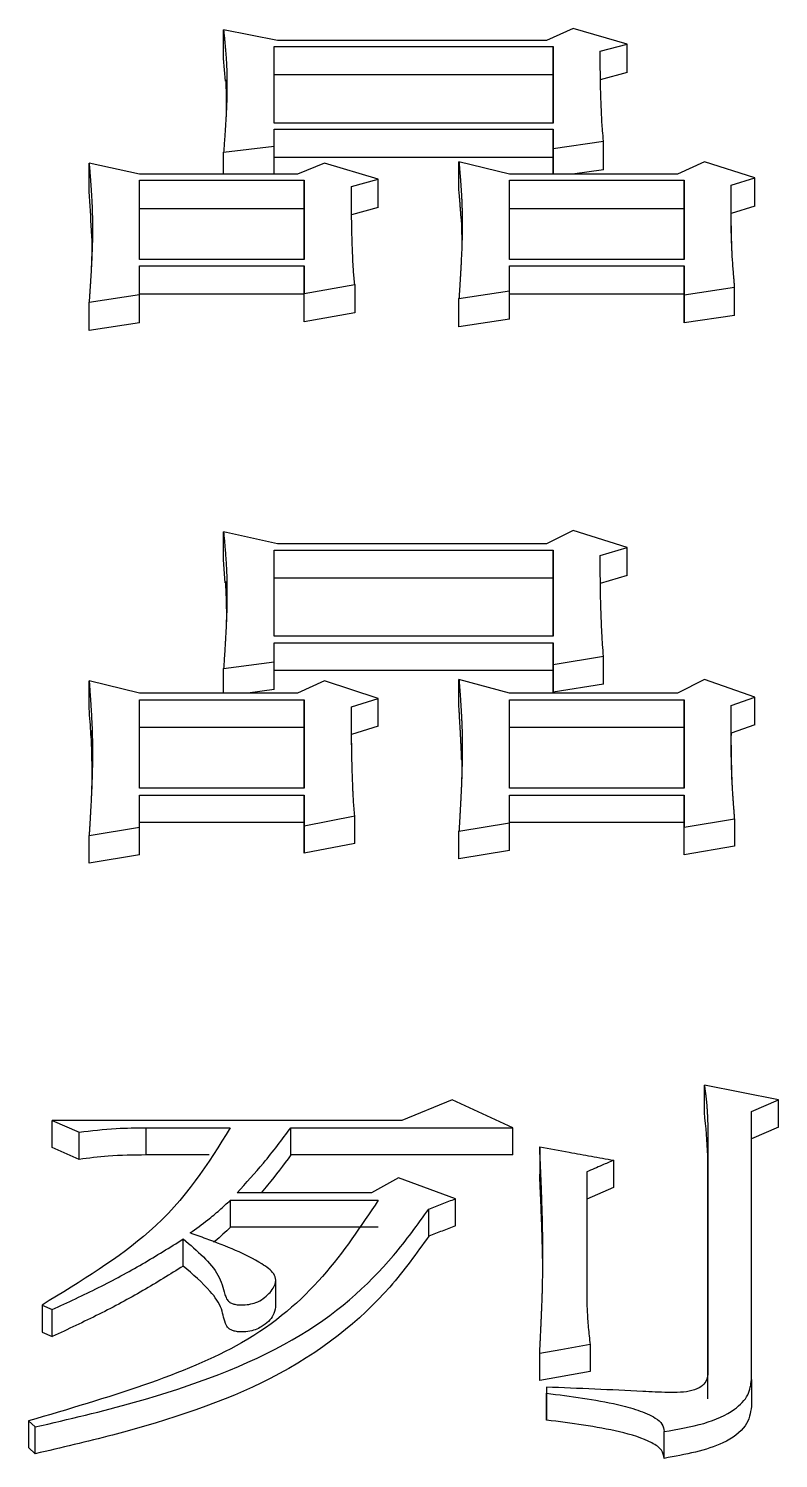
# Model space of a CAD drawing. Header units: millimetres. Extents: x 2379 to 4059, y 879 to 2067.
# Drawn here: x 2711.987 to 2714.399, y 1855.17 to 1859.773 of the extents above; entities that cross this region are included whole.
import ezdxf

# ---------------------------------------------------------------- set-up
doc = ezdxf.new("R2010")
doc.units = ezdxf.units.MM

msp = doc.modelspace()

# ---------------------------------------------------------------- linework, layer by layer
at = {"color": 7, "linetype": 'Continuous', "lineweight": 25}
for p, q in [((2712.6142, 1859.677), (2712.6142, 1859.7691)), ((2712.7872, 1859.7348), (2712.6142, 1859.7691)), ((2713.7392, 1859.7729), (2713.6526, 1859.7348)), ((2713.9122, 1859.7233), (2713.7392, 1859.7729)), ((2712.7764, 1859.7157), (2713.6743, 1859.7157)), ((2713.6526, 1859.7348), (2712.7872, 1859.7348)), ((2713.6743, 1859.6236), (2713.6743, 1859.7157)), ((2713.8257, 1859.7004), (2713.9122, 1859.7233)), ((2713.9122, 1859.6313), (2713.9122, 1859.7233)), ((2712.6199, 1859.6036), (2712.6142, 1859.677)), ((2713.6743, 1859.6236), (2712.7764, 1859.6237)), ((2713.9122, 1859.6313), (2713.8257, 1859.6084)), ((2713.6743, 1859.4688), (2712.7764, 1859.4688)), ((2712.7764, 1859.3946), (2712.7764, 1859.4493)), ((2712.7764, 1859.4493), (2713.6743, 1859.4493)), ((2713.6743, 1859.4493), (2713.6743, 1859.3868)), ((2713.6743, 1859.3576), (2713.6743, 1859.4493)), ((2712.6142, 1859.375), (2712.7764, 1859.3946)), ((2712.7764, 1859.3042), (2712.7764, 1859.3946)), ((2713.6743, 1859.3868), (2713.8365, 1859.4102)), ((2713.6743, 1859.3868), (2713.6743, 1859.3042)), ((2713.8365, 1859.3186), (2713.8365, 1859.4102)), ((2712.1815, 1859.2481), (2712.1815, 1859.3397)), ((2712.3437, 1859.3043), (2712.1815, 1859.3397)), ((2712.6142, 1859.3042), (2712.6142, 1859.375)), ((2713.6743, 1859.3576), (2712.7764, 1859.3576)), ((2712.9387, 1859.3397), (2712.8522, 1859.3042)), ((2713.1118, 1859.2885), (2712.9387, 1859.3397)), ((2713.3714, 1859.252), (2713.3714, 1859.3436)), ((2713.5336, 1859.3042), (2713.3714, 1859.3436)), ((2713.6743, 1859.3042), (2713.6743, 1859.3576)), ((2714.1611, 1859.3436), (2714.0745, 1859.3042)), ((2714.3233, 1859.2924), (2714.1611, 1859.3436)), ((2712.8522, 1859.3042), (2712.3437, 1859.3043)), ((2713.0252, 1859.2647), (2713.1118, 1859.2885)), ((2713.1118, 1859.1969), (2713.1118, 1859.2885)), ((2714.0745, 1859.3042), (2713.5336, 1859.3042)), ((2713.8365, 1859.3186), (2713.7372, 1859.3042)), ((2714.2476, 1859.2687), (2714.3233, 1859.2924)), ((2714.3233, 1859.2008), (2714.3233, 1859.2924)), ((2712.3437, 1859.2845), (2712.8738, 1859.2845)), ((2712.3437, 1859.0295), (2712.3437, 1859.2845)), ((2712.8738, 1859.2845), (2712.8738, 1859.0295)), ((2712.8738, 1859.193), (2712.8738, 1859.2845)), ((2713.5336, 1859.2845), (2714.0961, 1859.2845)), ((2713.5337, 1859.0295), (2713.5336, 1859.2845)), ((2714.0961, 1859.2845), (2714.0962, 1859.0295)), ((2714.0961, 1859.193), (2714.0961, 1859.2845)), ((2714.2476, 1859.1772), (2714.2476, 1859.2687)), ((2713.1118, 1859.1969), (2713.0252, 1859.1733)), ((2714.3233, 1859.2008), (2714.2476, 1859.1772)), ((2712.8738, 1859.193), (2712.3437, 1859.193)), ((2712.8738, 1859.0295), (2712.8738, 1859.193)), ((2714.0961, 1859.193), (2713.5336, 1859.193)), ((2714.0961, 1859.0295), (2714.0961, 1859.193)), ((2712.3437, 1859.0094), (2712.8738, 1859.0094)), ((2712.3438, 1858.9165), (2712.3437, 1859.0094)), ((2712.8738, 1859.0295), (2712.3437, 1859.0295)), ((2712.8738, 1859.0094), (2712.8738, 1858.9205)), ((2712.8738, 1858.9182), (2712.8738, 1859.0094)), ((2714.0962, 1859.0295), (2713.5337, 1859.0295)), ((2713.5337, 1858.9286), (2713.5337, 1859.0093)), ((2713.5337, 1859.0093), (2714.0962, 1859.0093)), ((2714.0962, 1859.0093), (2714.0962, 1858.9164)), ((2714.0962, 1858.9182), (2714.0962, 1859.0093)), ((2712.8738, 1858.9182), (2712.3437, 1858.9182)), ((2712.8738, 1858.9205), (2713.0361, 1858.9488)), ((2712.8738, 1858.8295), (2712.8738, 1858.9205)), ((2712.8738, 1858.8295), (2712.8738, 1858.9182)), ((2713.0361, 1858.9488), (2713.0361, 1858.8578)), ((2713.3714, 1858.9043), (2713.5337, 1858.9286)), ((2713.5337, 1858.8375), (2713.5337, 1858.9286)), ((2714.0962, 1858.9182), (2713.5337, 1858.9182)), ((2714.0962, 1858.9164), (2714.2584, 1858.9407)), ((2714.0962, 1858.8254), (2714.0962, 1858.9182)), ((2714.2584, 1858.8496), (2714.2584, 1858.9407)), ((2712.1815, 1858.8921), (2712.3438, 1858.9165)), ((2712.1815, 1858.8011), (2712.1815, 1858.8921)), ((2712.3437, 1858.8254), (2712.3438, 1858.9165)), ((2713.3714, 1858.8133), (2713.3714, 1858.9043)), ((2714.0962, 1858.9164), (2714.0962, 1858.8254)), ((2712.3437, 1858.8254), (2712.1815, 1858.8011)), ((2713.0361, 1858.8578), (2712.8738, 1858.8295)), ((2713.5337, 1858.8375), (2713.3714, 1858.8133)), ((2714.2584, 1858.8496), (2714.0962, 1858.8254)), ((2712.6142, 1858.0633), (2712.6142, 1858.1533)), ((2712.7873, 1858.1149), (2712.6142, 1858.1533)), ((2713.7392, 1858.1575), (2713.6527, 1858.1149)), ((2713.9123, 1858.1021), (2713.7392, 1858.1575)), ((2712.7765, 1858.0936), (2713.6743, 1858.0935)), ((2713.6527, 1858.1149), (2712.7873, 1858.1149)), ((2713.6743, 1858.0036), (2713.6743, 1858.0935)), ((2713.8257, 1858.0764), (2713.9123, 1858.1021)), ((2713.9123, 1858.0121), (2713.9123, 1858.1021)), ((2712.6194, 1857.9886), (2712.6142, 1858.0633)), ((2713.6743, 1858.0036), (2712.7765, 1858.0036)), ((2713.9123, 1858.0121), (2713.8257, 1857.9865)), ((2713.6743, 1857.8176), (2712.7765, 1857.8176)), ((2712.7765, 1857.7348), (2712.7765, 1857.7959)), ((2712.7765, 1857.7959), (2713.6743, 1857.7958)), ((2713.6743, 1857.7958), (2713.6743, 1857.7261)), ((2713.6743, 1857.7063), (2713.6743, 1857.7958)), ((2712.6142, 1857.713), (2712.7765, 1857.7348)), ((2712.7765, 1857.6453), (2712.7765, 1857.7348)), ((2713.6743, 1857.7261), (2713.8366, 1857.7523)), ((2713.6743, 1857.7261), (2713.6743, 1857.6366)), ((2713.8366, 1857.6627), (2713.8366, 1857.7523)), ((2712.6142, 1857.634), (2712.6142, 1857.713)), ((2713.6743, 1857.7063), (2712.7765, 1857.7063)), ((2713.3714, 1857.5885), (2713.3714, 1857.6779)), ((2713.5337, 1857.634), (2713.3714, 1857.6779)), ((2713.6743, 1857.6366), (2713.6743, 1857.7063)), ((2714.1611, 1857.6779), (2714.0745, 1857.634)), ((2714.3233, 1857.6208), (2714.1611, 1857.6779)), ((2712.1815, 1857.5841), (2712.1815, 1857.6736)), ((2712.3438, 1857.6341), (2712.1815, 1857.6736)), ((2712.8522, 1857.634), (2712.3438, 1857.6341)), ((2712.7765, 1857.6453), (2712.6926, 1857.634)), ((2712.9387, 1857.6735), (2712.8522, 1857.634)), ((2713.1118, 1857.6165), (2712.9387, 1857.6735)), ((2714.0745, 1857.634), (2713.5337, 1857.634)), ((2713.8366, 1857.6627), (2713.6743, 1857.6366)), ((2712.3438, 1857.6121), (2712.8738, 1857.6121)), ((2712.3438, 1857.3282), (2712.3438, 1857.6121)), ((2712.8738, 1857.6121), (2712.8738, 1857.3282)), ((2712.8738, 1857.5227), (2712.8738, 1857.6121)), ((2713.0253, 1857.59), (2713.1118, 1857.6165)), ((2713.1118, 1857.5271), (2713.1118, 1857.6165)), ((2713.5337, 1857.612), (2714.0962, 1857.612)), ((2713.5337, 1857.3282), (2713.5337, 1857.612)), ((2714.0962, 1857.612), (2714.0962, 1857.3282)), ((2714.0962, 1857.5227), (2714.0962, 1857.612)), ((2714.2476, 1857.5944), (2714.3233, 1857.6208)), ((2714.2476, 1857.5051), (2714.2476, 1857.5944)), ((2714.3233, 1857.5315), (2714.3233, 1857.6208)), ((2712.8738, 1857.5227), (2712.3438, 1857.5227)), ((2712.8738, 1857.3282), (2712.8738, 1857.5227)), ((2713.1118, 1857.5271), (2713.0253, 1857.5007)), ((2714.0962, 1857.5227), (2713.5337, 1857.5227)), ((2714.0962, 1857.3282), (2714.0962, 1857.5227)), ((2714.3233, 1857.5315), (2714.2476, 1857.5051)), ((2714.2476, 1857.5051), (2714.2476, 1857.4971)), ((2713.0265, 1857.4509), (2713.0261, 1857.482)), ((2712.8738, 1857.3282), (2712.3438, 1857.3282)), ((2714.0962, 1857.3282), (2713.5337, 1857.3282)), ((2712.3438, 1857.2026), (2712.3438, 1857.3058)), ((2712.3438, 1857.3058), (2712.8738, 1857.3058)), ((2712.8738, 1857.3058), (2712.8738, 1857.2071)), ((2712.8738, 1857.2169), (2712.8738, 1857.3058)), ((2713.5337, 1857.3058), (2714.0962, 1857.3058)), ((2713.5337, 1857.2161), (2713.5337, 1857.3058)), ((2714.0962, 1857.3058), (2714.0962, 1857.2025)), ((2714.0962, 1857.2169), (2714.0962, 1857.3058)), ((2712.8738, 1857.2169), (2712.3438, 1857.2169)), ((2712.8738, 1857.2071), (2713.0361, 1857.2386)), ((2712.8738, 1857.1183), (2712.8738, 1857.2169)), ((2713.0361, 1857.1497), (2713.0361, 1857.2386)), ((2713.3714, 1857.1891), (2713.5337, 1857.2161)), ((2714.0962, 1857.2169), (2713.5337, 1857.2169)), ((2713.5337, 1857.1272), (2713.5337, 1857.2161)), ((2714.0962, 1857.2025), (2714.2584, 1857.2295)), ((2714.0962, 1857.1137), (2714.0962, 1857.2169)), ((2714.2584, 1857.2295), (2714.2584, 1857.1407)), ((2712.1815, 1857.1756), (2712.3438, 1857.2026)), ((2712.1815, 1857.0868), (2712.1815, 1857.1756)), ((2712.3438, 1857.1138), (2712.3438, 1857.2026)), ((2712.8738, 1857.2071), (2712.8738, 1857.1183)), ((2713.3714, 1857.1003), (2713.3714, 1857.1891)), ((2714.0962, 1857.1137), (2714.0962, 1857.2025)), ((2713.0361, 1857.1497), (2712.8738, 1857.1183)), ((2713.5337, 1857.1272), (2713.3714, 1857.1003)), ((2714.2584, 1857.1407), (2714.0962, 1857.1137)), ((2712.3438, 1857.1138), (2712.1815, 1857.0868)), ((2714.3991, 1856.3245), (2714.1611, 1856.3716)), ((2714.1611, 1856.2839), (2714.1611, 1856.3716)), ((2713.3498, 1856.3245), (2713.1875, 1856.2585)), ((2713.5445, 1856.2348), (2713.3498, 1856.3245)), ((2714.3125, 1856.2868), (2714.3991, 1856.3245)), ((2714.3991, 1856.2368), (2714.3991, 1856.3245)), ((2712.0625, 1856.2585), (2712.1491, 1856.2206)), ((2713.1875, 1856.2585), (2712.0625, 1856.2585)), ((2712.0625, 1856.1709), (2712.0625, 1856.2585)), ((2714.3126, 1855.4245), (2714.3125, 1856.2868)), ((2712.1491, 1856.1331), (2712.1491, 1856.2206)), ((2712.3654, 1856.2348), (2712.6358, 1856.2348)), ((2712.3654, 1856.1473), (2712.3654, 1856.2348)), ((2712.8306, 1856.2348), (2713.5445, 1856.2348)), ((2712.8306, 1856.1473), (2712.8306, 1856.2348)), ((2713.5445, 1856.1473), (2713.5445, 1856.2348)), ((2714.3991, 1856.2368), (2714.3125, 1856.1992)), ((2712.1491, 1856.1331), (2712.0625, 1856.1709)), ((2713.6311, 1856.1732), (2713.6311, 1856.0857)), ((2712.5674, 1856.1473), (2712.3654, 1856.1473)), ((2713.5445, 1856.1473), (2712.8306, 1856.1473)), ((2713.869, 1856.1304), (2713.869, 1856.043)), ((2714.1719, 1856.1447), (2714.1719, 1855.449)), ((2714.1719, 1856.1094), (2714.1719, 1856.1447)), ((2713.1767, 1856.0733), (2713.0902, 1856.0256)), ((2713.3606, 1856.0064), (2713.1767, 1856.0733)), ((2713.7825, 1856.0924), (2713.7825, 1855.698)), ((2714.1719, 1856.0573), (2714.1719, 1856.1094)), ((2713.0902, 1856.0256), (2712.6575, 1856.0256)), ((2713.869, 1856.043), (2713.7825, 1856.005)), ((2714.1719, 1855.3625), (2714.1719, 1856.0573)), ((2712.6359, 1856.0016), (2713.1118, 1856.0016)), ((2712.6359, 1855.9144), (2712.6359, 1856.0016)), ((2713.274, 1855.8857), (2713.274, 1855.9729)), ((2713.3606, 1855.9192), (2713.3606, 1856.0064)), ((2713.1118, 1855.9144), (2712.6359, 1855.9144)), ((2712.4844, 1855.7898), (2712.4844, 1855.8769)), ((2712.7819, 1855.6572), (2712.7819, 1855.7443)), ((2712.0301, 1855.664), (2712.0626, 1855.6494)), ((2712.0301, 1855.664), (2712.0301, 1855.5772)), ((2712.0626, 1855.5626), (2712.0626, 1855.6494)), ((2712.0301, 1855.5772), (2712.0626, 1855.5626)), ((2713.7933, 1855.5372), (2713.7933, 1855.4506)), ((2713.6311, 1855.4213), (2713.6311, 1855.5079)), ((2713.7933, 1855.4506), (2713.6311, 1855.4213)), ((2714.3126, 1855.4245), (2714.3126, 1855.338)), ((2713.6527, 1855.3999), (2713.6527, 1855.3802)), ((2713.6527, 1855.3999), (2713.6527, 1855.3134)), ((2713.6527, 1855.2938), (2713.6527, 1855.3802)), ((2711.9868, 1855.2914), (2711.9868, 1855.2051)), ((2711.9868, 1855.2914), (2712.0084, 1855.2717)), ((2714.0313, 1855.1705), (2714.0313, 1855.2568)), ((2711.9868, 1855.2051), (2712.0084, 1855.1854))]:
    msp.add_line(p, q, dxfattribs=at)
at = {"color": 7, "linetype": 'Continuous', "lineweight": 25, "flags": 128}
for points in [[(2713.7933, 1855.5372), (2713.7463, 1855.5287), (2713.6993, 1855.5202), (2713.6311, 1855.5079)], [(2712.0084, 1855.1854), (2712.0084, 1855.224), (2712.0084, 1855.2478), (2712.0084, 1855.2717)]]:
    msp.add_lwpolyline(points, dxfattribs=at)
at = {"color": 7, "linetype": 'Continuous', "lineweight": 25}
for points, knots in [([(2712.6142, 1859.7691), (2712.6144, 1859.7664), (2712.615, 1859.7609), (2712.6157, 1859.754), (2712.6164, 1859.7472), (2712.6169, 1859.7417), (2712.6176, 1859.7348), (2712.6181, 1859.7293), (2712.6187, 1859.7224), (2712.6192, 1859.7169), (2712.6199, 1859.71), (2712.6203, 1859.7045), (2712.6209, 1859.6976), (2712.6213, 1859.6921), (2712.6218, 1859.6852), (2712.6222, 1859.6797), (2712.6227, 1859.6728), (2712.623, 1859.6672), (2712.6234, 1859.6603), (2712.6237, 1859.6548), (2712.6239, 1859.6493), (2712.6242, 1859.6437), (2712.6244, 1859.6382), (2712.6246, 1859.6312), (2712.6247, 1859.6257), (2712.6249, 1859.6188), (2712.625, 1859.6132), (2712.6251, 1859.6063), (2712.6251, 1859.6007), (2712.6251, 1859.5937), (2712.6251, 1859.5882), (2712.6251, 1859.5812), (2712.6249, 1859.5659), (2712.6244, 1859.5464), (2712.6237, 1859.5268), (2712.6232, 1859.5156), (2712.6229, 1859.5086), (2712.6226, 1859.5016), (2712.6223, 1859.496), (2712.6219, 1859.489), (2712.6216, 1859.4834), (2712.6212, 1859.4764), (2712.6209, 1859.4708), (2712.6204, 1859.4638), (2712.6201, 1859.4581), (2712.6196, 1859.4511), (2712.6192, 1859.4455), (2712.6188, 1859.4385), (2712.6184, 1859.4328), (2712.618, 1859.4272), (2712.6176, 1859.4216), (2712.6172, 1859.4159), (2712.6167, 1859.4089), (2712.6163, 1859.4032), (2712.6157, 1859.3962), (2712.6153, 1859.3905), (2712.6148, 1859.383), (2712.6144, 1859.3783), (2712.6142, 1859.375)], [0, 0, 0, 0, 0.021203, 0.042406, 0.053008, 0.074211, 0.084813, 0.106016, 0.116618, 0.137821, 0.148423, 0.169626, 0.180228, 0.201431, 0.212032, 0.233236, 0.243837, 0.265041, 0.275642, 0.296845, 0.307447, 0.318049, 0.339252, 0.349854, 0.371057, 0.381659, 0.402862, 0.413463, 0.434667, 0.445268, 0.466472, 0.477073, 0.498276, 0.58309, 0.625497, 0.6467, 0.667903, 0.678505, 0.699708, 0.71031, 0.731513, 0.742115, 0.763318, 0.773919, 0.795123, 0.805724, 0.826928, 0.837529, 0.858732, 0.869334, 0.879936, 0.901139, 0.911741, 0.932944, 0.943545, 0.964749, 0.97535, 1, 1, 1, 1]), ([(2712.7764, 1859.4688), (2712.7764, 1859.5103), (2712.7764, 1859.5932), (2712.7764, 1859.6749), (2712.7764, 1859.7157)], [0, 0, 0, 0, 0.499996, 1, 1, 1, 1]), ([(2713.6743, 1859.7157), (2713.6743, 1859.6749), (2713.6743, 1859.5931), (2713.6743, 1859.5102), (2713.6743, 1859.4688)], [0, 0, 0, 0, 0.499996, 1, 1, 1, 1]), ([(2713.8365, 1859.4102), (2713.8354, 1859.4216), (2713.834, 1859.4358), (2713.8327, 1859.4528), (2713.8321, 1859.4612), (2713.831, 1859.4782), (2713.8293, 1859.5149), (2713.8276, 1859.5543), (2713.827, 1859.5851), (2713.8268, 1859.5949), (2713.8267, 1859.6005), (2713.8267, 1859.6047), (2713.8266, 1859.6089), (2713.8265, 1859.6131), (2713.8265, 1859.6173), (2713.8264, 1859.6215), (2713.8264, 1859.6257), (2713.8263, 1859.6299), (2713.8263, 1859.6341), (2713.8262, 1859.6383), (2713.8261, 1859.6439), (2713.8261, 1859.6494), (2713.826, 1859.655), (2713.826, 1859.6592), (2713.826, 1859.6627), (2713.826, 1859.6655), (2713.8259, 1859.6676), (2713.8259, 1859.6696), (2713.8259, 1859.6717), (2713.8259, 1859.6745), (2713.8259, 1859.6773), (2713.8258, 1859.6801), (2713.8258, 1859.6822), (2713.8258, 1859.6843), (2713.8258, 1859.6863), (2713.8258, 1859.6884), (2713.8258, 1859.6905), (2713.8258, 1859.6926), (2713.8257, 1859.6947), (2713.8257, 1859.6973), (2713.8257, 1859.6992), (2713.8257, 1859.7004)], [0, 0, 0, 0, 0.11615, 0.145188, 0.174226, 0.203263, 0.319414, 0.551716, 0.609791, 0.638828, 0.653347, 0.667866, 0.682385, 0.696903, 0.711422, 0.725941, 0.74046, 0.754979, 0.769497, 0.784016, 0.798535, 0.827572, 0.842091, 0.85661, 0.871129, 0.878388, 0.885648, 0.892907, 0.900166, 0.907426, 0.921944, 0.929204, 0.936463, 0.943723, 0.950982, 0.958241, 0.965501, 0.97276, 0.98002, 0.987279, 1, 1, 1, 1]), ([(2712.6207, 1859.6078), (2712.6216, 1859.5845), (2712.6235, 1859.5356), (2712.6226, 1859.507), (2712.6221, 1859.492)], [0, 0, 0, 0, 0.475906, 1, 1, 1, 1]), ([(2713.6743, 1859.4688), (2713.6743, 1859.4795), (2713.6743, 1859.5316), (2713.6743, 1859.5829), (2713.6743, 1859.6236)], [0, 0, 0, 0, 0.205958, 1, 1, 1, 1]), ([(2712.1815, 1859.3397), (2712.1816, 1859.338), (2712.1819, 1859.3348), (2712.1823, 1859.3298), (2712.1827, 1859.3249), (2712.1831, 1859.32), (2712.1835, 1859.315), (2712.1839, 1859.3101), (2712.1843, 1859.3051), (2712.1847, 1859.3002), (2712.1851, 1859.2952), (2712.1854, 1859.2903), (2712.1858, 1859.2853), (2712.1862, 1859.2804), (2712.1865, 1859.2763), (2712.1868, 1859.2721), (2712.1871, 1859.268), (2712.1874, 1859.263), (2712.1879, 1859.2564), (2712.1883, 1859.2498), (2712.1888, 1859.2415), (2712.1893, 1859.2333), (2712.1899, 1859.2233), (2712.1904, 1859.2134), (2712.1909, 1859.2034), (2712.1913, 1859.1934), (2712.1916, 1859.1835), (2712.1918, 1859.1751), (2712.192, 1859.1668), (2712.1922, 1859.1585), (2712.1923, 1859.1485), (2712.1924, 1859.1385), (2712.1924, 1859.1285), (2712.1923, 1859.1084), (2712.1917, 1859.0783), (2712.1906, 1859.0481), (2712.1896, 1859.0246), (2712.1889, 1859.0111), (2712.1881, 1858.9976), (2712.1876, 1858.9875), (2712.1871, 1858.9791), (2712.1867, 1858.9723), (2712.1864, 1858.9681), (2712.1862, 1858.9639), (2712.1859, 1858.9597), (2712.1856, 1858.9546), (2712.1853, 1858.9495), (2712.185, 1858.9453), (2712.1847, 1858.9411), (2712.1845, 1858.9368), (2712.1841, 1858.9318), (2712.1838, 1858.9275), (2712.1836, 1858.9241), (2712.1835, 1858.9216), (2712.1833, 1858.9191), (2712.1831, 1858.9165), (2712.183, 1858.914), (2712.1828, 1858.9114), (2712.1826, 1858.9089), (2712.1825, 1858.9063), (2712.1823, 1858.9042), (2712.1822, 1858.9021), (2712.182, 1858.9), (2712.1819, 1858.8974), (2712.1817, 1858.8948), (2712.1816, 1858.893), (2712.1815, 1858.8921)], [0, 0, 0, 0, 0.011199, 0.022398, 0.033596, 0.044795, 0.055994, 0.067193, 0.078392, 0.089591, 0.100789, 0.111988, 0.123187, 0.134386, 0.145585, 0.151184, 0.162383, 0.173582, 0.184781, 0.207178, 0.218377, 0.240775, 0.263172, 0.28557, 0.307968, 0.330365, 0.352763, 0.375161, 0.38636, 0.408757, 0.431155, 0.453553, 0.47595, 0.498348, 0.587939, 0.67753, 0.699928, 0.744723, 0.767121, 0.789519, 0.811916, 0.823115, 0.834314, 0.839913, 0.851112, 0.862311, 0.87351, 0.884709, 0.890308, 0.901507, 0.912706, 0.923905, 0.929504, 0.935103, 0.940703, 0.946302, 0.951902, 0.957501, 0.9631, 0.9687, 0.974299, 0.977099, 0.982698, 0.988298, 0.994149, 1, 1, 1, 1]), ([(2713.3714, 1859.3436), (2713.3716, 1859.3415), (2713.3718, 1859.3383), (2713.3722, 1859.3341), (2713.3725, 1859.3309), (2713.3727, 1859.3278), (2713.373, 1859.3246), (2713.3733, 1859.3215), (2713.3735, 1859.3183), (2713.3738, 1859.3151), (2713.3741, 1859.312), (2713.3743, 1859.3088), (2713.3746, 1859.3056), (2713.3748, 1859.3025), (2713.3751, 1859.2993), (2713.3754, 1859.2951), (2713.3757, 1859.2908), (2713.3761, 1859.2866), (2713.3763, 1859.2834), (2713.3766, 1859.2803), (2713.3768, 1859.2771), (2713.377, 1859.2739), (2713.3773, 1859.2707), (2713.3775, 1859.2676), (2713.3777, 1859.2644), (2713.3779, 1859.2612), (2713.3781, 1859.258), (2713.3783, 1859.2548), (2713.3786, 1859.2506), (2713.3789, 1859.2463), (2713.3791, 1859.2421), (2713.3793, 1859.2389), (2713.3797, 1859.2325), (2713.3804, 1859.2187), (2713.381, 1859.2017), (2713.3815, 1859.1868), (2713.3816, 1859.1793), (2713.3817, 1859.1751), (2713.3818, 1859.1719), (2713.3818, 1859.1687), (2713.3818, 1859.1655), (2713.3819, 1859.1623), (2713.3819, 1859.1591), (2713.3819, 1859.1559), (2713.3819, 1859.1516), (2713.3819, 1859.1473), (2713.3819, 1859.143), (2713.3819, 1859.1398), (2713.3819, 1859.1366), (2713.3819, 1859.1334), (2713.3819, 1859.1302), (2713.3818, 1859.127), (2713.3818, 1859.1238), (2713.3818, 1859.1206), (2713.3817, 1859.1173), (2713.3817, 1859.1141), (2713.3816, 1859.1109), (2713.3815, 1859.1077), (2713.3815, 1859.1045), (2713.3814, 1859.1013), (2713.3813, 1859.097), (2713.3812, 1859.0927), (2713.3811, 1859.0884), (2713.381, 1859.0852), (2713.3809, 1859.082), (2713.3808, 1859.0787), (2713.3807, 1859.0755), (2713.3805, 1859.0691), (2713.38, 1859.0551), (2713.3792, 1859.0379), (2713.3785, 1859.0228), (2713.3781, 1859.0152), (2713.3779, 1859.0109), (2713.3777, 1859.0077), (2713.3775, 1859.0044), (2713.3774, 1859.0012), (2713.3772, 1858.998), (2713.3769, 1858.9936), (2713.3767, 1858.9893), (2713.3764, 1858.985), (2713.3763, 1858.9817), (2713.3761, 1858.9785), (2713.3759, 1858.9753), (2713.3757, 1858.972), (2713.3755, 1858.9688), (2713.3753, 1858.9655), (2713.3751, 1858.9623), (2713.3749, 1858.959), (2713.3747, 1858.9558), (2713.3745, 1858.9525), (2713.3742, 1858.9482), (2713.3739, 1858.9439), (2713.3737, 1858.9395), (2713.3735, 1858.9363), (2713.3733, 1858.933), (2713.373, 1858.9298), (2713.3728, 1858.9265), (2713.3726, 1858.9232), (2713.3724, 1858.92), (2713.3722, 1858.9167), (2713.372, 1858.9135), (2713.3717, 1858.9093), (2713.3715, 1858.9063), (2713.3714, 1858.9043)], [0, 0, 0, 0, 0.014617, 0.021926, 0.029235, 0.036543, 0.043852, 0.051161, 0.058469, 0.065778, 0.073086, 0.080395, 0.087704, 0.095012, 0.102321, 0.10963, 0.124247, 0.131556, 0.138864, 0.146173, 0.153482, 0.16079, 0.168099, 0.175407, 0.182716, 0.190025, 0.197333, 0.204642, 0.211951, 0.226568, 0.233877, 0.241185, 0.248494, 0.277729, 0.336198, 0.365433, 0.38005, 0.387359, 0.394667, 0.401976, 0.409284, 0.416593, 0.423902, 0.43121, 0.438519, 0.453136, 0.460445, 0.467754, 0.475062, 0.482371, 0.48968, 0.496988, 0.504297, 0.511606, 0.518914, 0.526223, 0.533531, 0.54084, 0.548149, 0.555457, 0.562766, 0.577383, 0.584692, 0.592001, 0.599309, 0.606618, 0.613927, 0.621235, 0.65047, 0.708939, 0.738174, 0.752791, 0.7601, 0.767408, 0.774717, 0.782026, 0.789334, 0.796643, 0.81126, 0.818569, 0.825877, 0.833186, 0.840495, 0.847803, 0.855112, 0.862421, 0.869729, 0.877038, 0.884347, 0.891655, 0.898964, 0.913581, 0.92089, 0.928198, 0.935507, 0.942816, 0.950124, 0.957433, 0.964742, 0.97205, 0.979359, 0.986668, 1, 1, 1, 1]), ([(2712.1892, 1859.1134), (2712.1891, 1859.1167), (2712.1876, 1859.162), (2712.1844, 1859.2067), (2712.1815, 1859.2481)], [0, 0, 0, 0, 0.073846, 1, 1, 1, 1]), ([(2713.0361, 1858.9488), (2713.0346, 1858.9638), (2713.0323, 1858.9862), (2713.0308, 1859.0122), (2713.0302, 1859.0253), (2713.0297, 1859.0383), (2713.0279, 1859.0773), (2713.0268, 1859.1162), (2713.0263, 1859.1494), (2713.0262, 1859.1549), (2713.0261, 1859.1604), (2713.026, 1859.166), (2713.026, 1859.1706), (2713.0259, 1859.1752), (2713.0259, 1859.1798), (2713.0258, 1859.1853), (2713.0257, 1859.1908), (2713.0257, 1859.1954), (2713.0257, 1859.2), (2713.0256, 1859.2046), (2713.0256, 1859.2101), (2713.0255, 1859.2147), (2713.0255, 1859.2193), (2713.0255, 1859.2239), (2713.0255, 1859.2284), (2713.0254, 1859.2321), (2713.0254, 1859.2349), (2713.0254, 1859.2376), (2713.0254, 1859.2399), (2713.0254, 1859.2422), (2713.0253, 1859.2445), (2713.0253, 1859.2472), (2713.0253, 1859.2495), (2713.0253, 1859.2518), (2713.0253, 1859.2541), (2713.0253, 1859.2568), (2713.0253, 1859.2591), (2713.0253, 1859.2618), (2713.0252, 1859.2635), (2713.0252, 1859.2647)], [0, 0, 0, 0, 0.14049, 0.210735, 0.245858, 0.263419, 0.333664, 0.614647, 0.632209, 0.64977, 0.667331, 0.684892, 0.702453, 0.711234, 0.728795, 0.746356, 0.763917, 0.781479, 0.790259, 0.80782, 0.825382, 0.842943, 0.851723, 0.869285, 0.886846, 0.895626, 0.904407, 0.913188, 0.921968, 0.926358, 0.935139, 0.94392, 0.9527, 0.957091, 0.965871, 0.974652, 0.983432, 0.987823, 1, 1, 1, 1]), ([(2713.3784, 1859.162), (2713.3783, 1859.1639), (2713.3781, 1859.1678), (2713.3776, 1859.1739), (2713.3772, 1859.1803), (2713.3767, 1859.1866), (2713.3762, 1859.193), (2713.3758, 1859.1993), (2713.3753, 1859.2057), (2713.3746, 1859.2141), (2713.3739, 1859.2226), (2713.3732, 1859.231), (2713.3726, 1859.2373), (2713.372, 1859.2443), (2713.3716, 1859.2492), (2713.3714, 1859.252)], [0, 0, 0, 0, 0.061211, 0.1316742, 0.2021374, 0.2726006, 0.3430639, 0.4135271, 0.4839903, 0.5544535, 0.6953799, 0.7658432, 0.8363064, 0.9067696, 1, 1, 1, 1]), ([(2714.2584, 1858.9407), (2714.2581, 1858.9444), (2714.2575, 1858.9518), (2714.2565, 1858.9628), (2714.2556, 1858.9739), (2714.2547, 1858.985), (2714.2538, 1858.996), (2714.253, 1859.007), (2714.2514, 1859.0291), (2714.2498, 1859.0548), (2714.2487, 1859.0804), (2714.2483, 1859.0932), (2714.248, 1859.1023), (2714.2478, 1859.1114), (2714.2475, 1859.1224), (2714.2474, 1859.1333), (2714.2472, 1859.1443), (2714.2471, 1859.1552), (2714.247, 1859.1661), (2714.247, 1859.1752), (2714.247, 1859.1843), (2714.247, 1859.1933), (2714.2471, 1859.2024), (2714.2471, 1859.2097), (2714.2471, 1859.2151), (2714.2472, 1859.2205), (2714.2472, 1859.226), (2714.2472, 1859.2314), (2714.2473, 1859.2368), (2714.2473, 1859.2422), (2714.2474, 1859.2477), (2714.2474, 1859.2522), (2714.2475, 1859.2558), (2714.2475, 1859.2581), (2714.2475, 1859.2603), (2714.2475, 1859.2626), (2714.2476, 1859.2655), (2714.2476, 1859.2675), (2714.2476, 1859.2687)], [0, 0, 0, 0, 0.033402, 0.066804, 0.100206, 0.133609, 0.167011, 0.200413, 0.233815, 0.367425, 0.43423, 0.467632, 0.484333, 0.517735, 0.551137, 0.584539, 0.617941, 0.651344, 0.684746, 0.718148, 0.734849, 0.768251, 0.801653, 0.818354, 0.835056, 0.851757, 0.868458, 0.885159, 0.90186, 0.918561, 0.935262, 0.951963, 0.960314, 0.968664, 0.972839, 0.98119, 0.989541, 1, 1, 1, 1]), ([(2713.3785, 1859.1606), (2713.3786, 1859.1594), (2713.3788, 1859.1542), (2713.3805, 1859.1052), (2713.3804, 1859.0738), (2713.3802, 1859.0607), (2713.3801, 1859.0577), (2713.3801, 1859.0578), (2713.3801, 1859.0578)], [0, 0, 0, 0, 0.1184286, 0.503621, 0.8179989, 0.9258512, 0.9763469, 1, 1, 1, 1]), ([(2714.2508, 1859.0396), (2714.2503, 1859.0497), (2714.249, 1859.0774), (2714.2477, 1859.1266), (2714.2475, 1859.1683), (2714.2475, 1859.1785), (2714.2475, 1859.1809)], [0, 0, 0, 0, 0.228625, 0.628468, 0.911282, 1, 1, 1, 1]), ([(2712.189, 1859.121), (2712.1895, 1859.103), (2712.1908, 1859.0581), (2712.1894, 1859.0258), (2712.1886, 1859.0063)], [0, 0, 0, 0, 0.3993441, 1, 1, 1, 1]), ([(2712.6142, 1858.1533), (2712.6145, 1858.1502), (2712.615, 1858.1441), (2712.6157, 1858.1364), (2712.6164, 1858.1287), (2712.6169, 1858.1226), (2712.6176, 1858.1149), (2712.6181, 1858.1087), (2712.6188, 1858.101), (2712.6193, 1858.0949), (2712.6199, 1858.0872), (2712.6204, 1858.081), (2712.6209, 1858.0733), (2712.6214, 1858.0671), (2712.6219, 1858.0594), (2712.6223, 1858.0532), (2712.6227, 1858.0455), (2712.6231, 1858.0393), (2712.6234, 1858.0316), (2712.6237, 1858.0254), (2712.624, 1858.0192), (2712.6242, 1858.013), (2712.6244, 1858.0068), (2712.6246, 1857.9991), (2712.6248, 1857.9929), (2712.6249, 1857.9851), (2712.625, 1857.9789), (2712.6251, 1857.9711), (2712.6251, 1857.9649), (2712.6251, 1857.9571), (2712.6251, 1857.9509), (2712.6251, 1857.9431), (2712.6249, 1857.926), (2712.6245, 1857.9042), (2712.6237, 1857.8824), (2712.6233, 1857.8699), (2712.623, 1857.862), (2712.6226, 1857.8542), (2712.6223, 1857.848), (2712.6219, 1857.8402), (2712.6216, 1857.8339), (2712.6212, 1857.8261), (2712.6209, 1857.8198), (2712.6205, 1857.812), (2712.6201, 1857.8057), (2712.6196, 1857.7978), (2712.6193, 1857.7916), (2712.6188, 1857.7837), (2712.6184, 1857.7774), (2712.618, 1857.7712), (2712.6176, 1857.7649), (2712.6172, 1857.7586), (2712.6167, 1857.7507), (2712.6163, 1857.7444), (2712.6158, 1857.7366), (2712.6154, 1857.7303), (2712.6148, 1857.7219), (2712.6144, 1857.7166), (2712.6142, 1857.713)], [0, 0, 0, 0, 0.021203, 0.042406, 0.053008, 0.074211, 0.084813, 0.106016, 0.116618, 0.137821, 0.148423, 0.169626, 0.180228, 0.201431, 0.212032, 0.233236, 0.243837, 0.265041, 0.275642, 0.296845, 0.307447, 0.318049, 0.339252, 0.349854, 0.371057, 0.381658, 0.402862, 0.413463, 0.434667, 0.445268, 0.466472, 0.477073, 0.498276, 0.58309, 0.625497, 0.6467, 0.667903, 0.678505, 0.699708, 0.71031, 0.731513, 0.742114, 0.763318, 0.773919, 0.795123, 0.805724, 0.826927, 0.837529, 0.858732, 0.869334, 0.879936, 0.901139, 0.91174, 0.932944, 0.943545, 0.964749, 0.97535, 1, 1, 1, 1]), ([(2712.7765, 1857.8176), (2712.7765, 1857.8639), (2712.7765, 1857.9564), (2712.7765, 1858.0479), (2712.7765, 1858.0936)], [0, 0, 0, 0, 0.4999959, 1, 1, 1, 1]), ([(2713.6743, 1858.0935), (2713.6743, 1858.0478), (2713.6743, 1857.9564), (2713.6743, 1857.8639), (2713.6743, 1857.8176)], [0, 0, 0, 0, 0.4999959, 1, 1, 1, 1]), ([(2713.8366, 1857.7523), (2713.8355, 1857.7649), (2713.8341, 1857.7807), (2713.8327, 1857.7997), (2713.8321, 1857.8092), (2713.8311, 1857.8281), (2713.8294, 1857.8691), (2713.8276, 1857.9131), (2713.827, 1857.9475), (2713.8269, 1857.9585), (2713.8268, 1857.9647), (2713.8267, 1857.9694), (2713.8266, 1857.9741), (2713.8266, 1857.9788), (2713.8265, 1857.9835), (2713.8264, 1857.9882), (2713.8264, 1857.9929), (2713.8263, 1857.9976), (2713.8263, 1858.0022), (2713.8262, 1858.0069), (2713.8262, 1858.0132), (2713.8261, 1858.0194), (2713.8261, 1858.0256), (2713.826, 1858.0303), (2713.826, 1858.0342), (2713.826, 1858.0373), (2713.826, 1858.0397), (2713.826, 1858.042), (2713.8259, 1858.0443), (2713.8259, 1858.0475), (2713.8259, 1858.0506), (2713.8259, 1858.0537), (2713.8259, 1858.056), (2713.8258, 1858.0583), (2713.8258, 1858.0607), (2713.8258, 1858.063), (2713.8258, 1858.0653), (2713.8258, 1858.0677), (2713.8258, 1858.07), (2713.8258, 1858.0729), (2713.8257, 1858.0751), (2713.8257, 1858.0764)], [0, 0, 0, 0, 0.1161503, 0.1451879, 0.1742255, 0.2032631, 0.3194139, 0.5517156, 0.6097907, 0.6388283, 0.653347, 0.6678658, 0.6823846, 0.6969034, 0.7114221, 0.7259409, 0.7404597, 0.7549785, 0.7694972, 0.784016, 0.7985348, 0.8275724, 0.8420911, 0.8566099, 0.8711287, 0.8783881, 0.8856475, 0.8929069, 0.9001662, 0.9074256, 0.9219444, 0.9292038, 0.9364632, 0.9437226, 0.950982, 0.9582413, 0.9655007, 0.9727601, 0.9800195, 0.9872789, 1, 1, 1, 1]), ([(2713.6743, 1857.8176), (2713.6743, 1857.8339), (2713.6743, 1857.8963), (2713.6743, 1857.958), (2713.6743, 1858.0036)], [0, 0, 0, 0, 0.260576, 1, 1, 1, 1]), ([(2712.6202, 1857.9935), (2712.6202, 1857.9935), (2712.62, 1857.9958), (2712.6244, 1857.8876), (2712.6227, 1857.8536), (2712.6217, 1857.8352)], [0, 0, 0, 0, 0.01145, 0.464143, 1, 1, 1, 1]), ([(2713.3714, 1857.6779), (2713.3716, 1857.6756), (2713.3719, 1857.672), (2713.3722, 1857.6673), (2713.3725, 1857.6638), (2713.3728, 1857.6603), (2713.373, 1857.6568), (2713.3733, 1857.6532), (2713.3736, 1857.6497), (2713.3738, 1857.6462), (2713.3741, 1857.6426), (2713.3743, 1857.6391), (2713.3746, 1857.6356), (2713.3749, 1857.632), (2713.3751, 1857.6285), (2713.3754, 1857.625), (2713.3757, 1857.6203), (2713.376, 1857.6155), (2713.3763, 1857.6108), (2713.3766, 1857.6073), (2713.3768, 1857.6037), (2713.3771, 1857.6002), (2713.3773, 1857.5967), (2713.3775, 1857.5931), (2713.3777, 1857.5896), (2713.3779, 1857.586), (2713.3782, 1857.5825), (2713.3784, 1857.5789), (2713.3786, 1857.5754), (2713.3788, 1857.5707), (2713.3791, 1857.5659), (2713.3793, 1857.5612), (2713.3797, 1857.5541), (2713.3804, 1857.5387), (2713.3811, 1857.5198), (2713.3815, 1857.5031), (2713.3817, 1857.4948), (2713.3817, 1857.4901), (2713.3818, 1857.4865), (2713.3818, 1857.4829), (2713.3819, 1857.4794), (2713.3819, 1857.4758), (2713.3819, 1857.4722), (2713.3819, 1857.4687), (2713.382, 1857.4639), (2713.382, 1857.4592), (2713.382, 1857.4544), (2713.382, 1857.4508), (2713.3819, 1857.4473), (2713.3819, 1857.4437), (2713.3819, 1857.4401), (2713.3819, 1857.4365), (2713.3818, 1857.433), (2713.3818, 1857.4294), (2713.3817, 1857.4258), (2713.3817, 1857.4222), (2713.3816, 1857.4186), (2713.3816, 1857.4151), (2713.3815, 1857.4115), (2713.3814, 1857.4079), (2713.3813, 1857.4031), (2713.3812, 1857.3984), (2713.3811, 1857.3936), (2713.381, 1857.39), (2713.3809, 1857.3864), (2713.3808, 1857.3828), (2713.3807, 1857.3792), (2713.3805, 1857.3721), (2713.38, 1857.3565), (2713.3793, 1857.3374), (2713.3785, 1857.3206), (2713.3781, 1857.3122), (2713.3779, 1857.3074), (2713.3777, 1857.3038), (2713.3776, 1857.3002), (2713.3774, 1857.2966), (2713.3772, 1857.293), (2713.377, 1857.2894), (2713.3768, 1857.2846), (2713.3765, 1857.2797), (2713.3763, 1857.2749), (2713.3761, 1857.2713), (2713.3759, 1857.2677), (2713.3757, 1857.2641), (2713.3755, 1857.2605), (2713.3753, 1857.2569), (2713.3751, 1857.2533), (2713.3749, 1857.2497), (2713.3747, 1857.2461), (2713.3745, 1857.2425), (2713.3743, 1857.2388), (2713.374, 1857.234), (2713.3738, 1857.2292), (2713.3735, 1857.2244), (2713.3733, 1857.2208), (2713.3731, 1857.2171), (2713.3728, 1857.2135), (2713.3726, 1857.2099), (2713.3724, 1857.2063), (2713.3722, 1857.2027), (2713.372, 1857.1991), (2713.3717, 1857.1945), (2713.3715, 1857.1912), (2713.3714, 1857.1891)], [0, 0, 0, 0, 0.014624, 0.021936, 0.029248, 0.036561, 0.043873, 0.051185, 0.058497, 0.065809, 0.073121, 0.080433, 0.087745, 0.095057, 0.102369, 0.109682, 0.116994, 0.131618, 0.13893, 0.146242, 0.153554, 0.160866, 0.168178, 0.17549, 0.182803, 0.190115, 0.197427, 0.204739, 0.212051, 0.219363, 0.233987, 0.241299, 0.248611, 0.27786, 0.336357, 0.365605, 0.38023, 0.387542, 0.394854, 0.402166, 0.409478, 0.41679, 0.424102, 0.431414, 0.438727, 0.453351, 0.460663, 0.467975, 0.475287, 0.482599, 0.489911, 0.497223, 0.504535, 0.511848, 0.51916, 0.526472, 0.533784, 0.541096, 0.548408, 0.55572, 0.563032, 0.577656, 0.584969, 0.592281, 0.599593, 0.606905, 0.614217, 0.621529, 0.650778, 0.709274, 0.738523, 0.753147, 0.760459, 0.767771, 0.775083, 0.782395, 0.789708, 0.79702, 0.804332, 0.818956, 0.826268, 0.83358, 0.840892, 0.848204, 0.855516, 0.862829, 0.870141, 0.877453, 0.884765, 0.892077, 0.899389, 0.906701, 0.921325, 0.928638, 0.93595, 0.943262, 0.950574, 0.957886, 0.965198, 0.97251, 0.979822, 0.987134, 1, 1, 1, 1]), ([(2712.1815, 1857.6736), (2712.1817, 1857.6704), (2712.1821, 1857.6656), (2712.1826, 1857.6592), (2712.1829, 1857.6544), (2712.1833, 1857.6497), (2712.1836, 1857.6449), (2712.1839, 1857.6401), (2712.1843, 1857.6353), (2712.1846, 1857.6305), (2712.185, 1857.6257), (2712.1853, 1857.6209), (2712.1856, 1857.6161), (2712.1861, 1857.6097), (2712.1865, 1857.6033), (2712.1869, 1857.5969), (2712.1872, 1857.5921), (2712.1875, 1857.5873), (2712.1879, 1857.5809), (2712.1884, 1857.5729), (2712.1889, 1857.5633), (2712.1894, 1857.5537), (2712.1899, 1857.544), (2712.1904, 1857.5344), (2712.1908, 1857.5248), (2712.1911, 1857.5151), (2712.1915, 1857.5055), (2712.1917, 1857.4958), (2712.192, 1857.4862), (2712.1921, 1857.4765), (2712.1923, 1857.4636), (2712.1924, 1857.4507), (2712.1924, 1857.4378), (2712.1923, 1857.4184), (2712.1919, 1857.3892), (2712.191, 1857.3601), (2712.1902, 1857.3373), (2712.1895, 1857.3211), (2712.1888, 1857.3048), (2712.1881, 1857.2918), (2712.1876, 1857.282), (2712.1872, 1857.2739), (2712.1869, 1857.2674), (2712.1866, 1857.2625), (2712.1863, 1857.2576), (2712.1861, 1857.2527), (2712.1858, 1857.2478), (2712.1855, 1857.2429), (2712.1852, 1857.238), (2712.1849, 1857.2315), (2712.1845, 1857.2249), (2712.1841, 1857.2184), (2712.1838, 1857.2143), (2712.1836, 1857.211), (2712.1835, 1857.2086), (2712.1834, 1857.2061), (2712.1832, 1857.2037), (2712.1831, 1857.2012), (2712.1829, 1857.198), (2712.1827, 1857.1947), (2712.1825, 1857.1914), (2712.1823, 1857.189), (2712.1822, 1857.1865), (2712.182, 1857.184), (2712.1819, 1857.1816), (2712.1817, 1857.1788), (2712.1816, 1857.1768), (2712.1815, 1857.1756)], [0, 0, 0, 0, 0.019469, 0.029204, 0.038938, 0.048673, 0.058408, 0.068142, 0.077877, 0.087611, 0.097346, 0.107081, 0.116815, 0.12655, 0.146019, 0.155754, 0.165488, 0.175223, 0.184958, 0.204427, 0.223896, 0.243365, 0.262835, 0.282304, 0.301773, 0.321242, 0.340712, 0.360181, 0.37965, 0.399119, 0.418589, 0.457527, 0.476996, 0.496466, 0.574343, 0.65222, 0.67169, 0.710628, 0.749567, 0.769036, 0.788505, 0.807974, 0.817709, 0.827444, 0.837178, 0.846913, 0.856647, 0.866382, 0.876117, 0.885851, 0.90532, 0.915055, 0.92479, 0.929657, 0.934524, 0.939392, 0.944259, 0.949126, 0.953994, 0.963728, 0.968595, 0.973463, 0.97833, 0.983197, 0.988065, 0.992932, 1, 1, 1, 1]), ([(2712.1876, 1857.4963), (2712.1875, 1857.4974), (2712.1861, 1857.5268), (2712.1838, 1857.556), (2712.1815, 1857.5841)], [0, 0, 0, 0, 0.037434, 1, 1, 1, 1]), ([(2713.0361, 1857.2386), (2713.0346, 1857.2552), (2713.0324, 1857.28), (2713.0309, 1857.309), (2713.0303, 1857.3235), (2713.0297, 1857.338), (2713.0279, 1857.3814), (2713.0268, 1857.4246), (2713.0263, 1857.4616), (2713.0262, 1857.4677), (2713.0262, 1857.4739), (2713.0261, 1857.48), (2713.026, 1857.4851), (2713.0259, 1857.4903), (2713.0259, 1857.4954), (2713.0258, 1857.5015), (2713.0258, 1857.5077), (2713.0257, 1857.5128), (2713.0257, 1857.5179), (2713.0256, 1857.523), (2713.0256, 1857.5292), (2713.0256, 1857.5343), (2713.0255, 1857.5394), (2713.0255, 1857.5445), (2713.0255, 1857.5496), (2713.0255, 1857.5537), (2713.0254, 1857.5567), (2713.0254, 1857.5598), (2713.0254, 1857.5623), (2713.0254, 1857.5649), (2713.0254, 1857.5674), (2713.0254, 1857.5705), (2713.0253, 1857.5731), (2713.0253, 1857.5756), (2713.0253, 1857.5782), (2713.0253, 1857.5812), (2713.0253, 1857.5838), (2713.0253, 1857.5867), (2713.0253, 1857.5886), (2713.0253, 1857.59)], [0, 0, 0, 0, 0.1404896, 0.2107353, 0.2458577, 0.2634189, 0.3336637, 0.6146474, 0.6322086, 0.6497698, 0.667331, 0.6848922, 0.7024533, 0.7112339, 0.7287951, 0.7463563, 0.7639175, 0.7814787, 0.7902593, 0.8078205, 0.8253817, 0.8429429, 0.8517235, 0.8692847, 0.8868458, 0.8956264, 0.904407, 0.9131876, 0.9219682, 0.9263585, 0.9351391, 0.9439197, 0.9527003, 0.9570906, 0.9658712, 0.9746518, 0.9834324, 0.9878227, 1, 1, 1, 1]), ([(2713.3801, 1857.4182), (2713.38, 1857.4223), (2713.3795, 1857.436), (2713.3787, 1857.4543), (2713.378, 1857.4709), (2713.3775, 1857.4804), (2713.3772, 1857.4874), (2713.3768, 1857.4945), (2713.3764, 1857.5016), (2713.376, 1857.5087), (2713.3757, 1857.5158), (2713.3753, 1857.5229), (2713.3749, 1857.5299), (2713.3745, 1857.537), (2713.3739, 1857.5464), (2713.3734, 1857.5559), (2713.3728, 1857.5653), (2713.3724, 1857.5723), (2713.3719, 1857.5801), (2713.3716, 1857.5855), (2713.3714, 1857.5885)], [0, 0, 0, 0, 0.0725302, 0.2389621, 0.3221779, 0.3637859, 0.4053938, 0.4470017, 0.4886096, 0.5302176, 0.5718255, 0.6134334, 0.6550413, 0.6966493, 0.7382572, 0.821473, 0.863081, 0.9046889, 0.9462968, 1, 1, 1, 1]), ([(2714.2584, 1857.2295), (2714.2583, 1857.2316), (2714.2578, 1857.2377), (2714.2572, 1857.2459), (2714.2566, 1857.2541), (2714.2559, 1857.2623), (2714.2552, 1857.2726), (2714.2543, 1857.2848), (2714.2534, 1857.2971), (2714.2527, 1857.3073), (2714.2518, 1857.3216), (2714.2502, 1857.3481), (2714.249, 1857.3767), (2714.2483, 1857.399), (2714.248, 1857.4092), (2714.2478, 1857.4193), (2714.2476, 1857.4315), (2714.2474, 1857.4437), (2714.2472, 1857.4559), (2714.2471, 1857.468), (2714.2471, 1857.4802), (2714.247, 1857.4903), (2714.247, 1857.5004), (2714.247, 1857.5105), (2714.2471, 1857.5206), (2714.2471, 1857.5287), (2714.2471, 1857.5347), (2714.2472, 1857.5408), (2714.2472, 1857.5468), (2714.2473, 1857.5529), (2714.2473, 1857.5589), (2714.2474, 1857.565), (2714.2474, 1857.571), (2714.2475, 1857.5761), (2714.2475, 1857.5801), (2714.2475, 1857.5826), (2714.2475, 1857.5851), (2714.2476, 1857.5876), (2714.2476, 1857.5909), (2714.2476, 1857.5932), (2714.2476, 1857.5944)], [0, 0, 0, 0, 0.016701, 0.050103, 0.066804, 0.083505, 0.116907, 0.150309, 0.183711, 0.217114, 0.233815, 0.300619, 0.434229, 0.467631, 0.484332, 0.517734, 0.551136, 0.584538, 0.617941, 0.651343, 0.684745, 0.718147, 0.734848, 0.76825, 0.801652, 0.818353, 0.835054, 0.851755, 0.868456, 0.885157, 0.901858, 0.918559, 0.93526, 0.951962, 0.960312, 0.968663, 0.972838, 0.981188, 0.989539, 1, 1, 1, 1]), ([(2712.1866, 1857.5131), (2712.1866, 1857.5126), (2712.1872, 1857.4997), (2712.1917, 1857.3751), (2712.1896, 1857.3252), (2712.1883, 1857.2965)], [0, 0, 0, 0, 0.017281, 0.434868, 1, 1, 1, 1]), ([(2714.2512, 1857.3321), (2714.2499, 1857.3668), (2714.248, 1857.4189), (2714.2476, 1857.4714), (2714.2476, 1857.5029), (2714.2476, 1857.5025), (2714.2476, 1857.5025)], [0, 0, 0, 0, 0.575054, 0.859765, 0.986342, 1, 1, 1, 1]), ([(2713.38, 1857.4238), (2713.3802, 1857.4153), (2713.3805, 1857.4006), (2713.3803, 1857.3739), (2713.3802, 1857.3631), (2713.3799, 1857.3553), (2713.38, 1857.3569), (2713.38, 1857.357)], [0, 0, 0, 0, 0.42739, 0.739117, 0.908863, 0.989824, 1, 1, 1, 1]), ([(2714.1611, 1856.3716), (2714.1616, 1856.3681), (2714.1625, 1856.361), (2714.1637, 1856.3523), (2714.1646, 1856.3452), (2714.1655, 1856.3382), (2714.1663, 1856.3312), (2714.167, 1856.3241), (2714.1677, 1856.3171), (2714.1684, 1856.3101), (2714.1689, 1856.303), (2714.1693, 1856.2977), (2714.1698, 1856.2907), (2714.1702, 1856.2836), (2714.1707, 1856.2748), (2714.171, 1856.2677), (2714.1713, 1856.2607), (2714.1715, 1856.2536), (2714.1717, 1856.2465), (2714.1719, 1856.2394), (2714.172, 1856.2341), (2714.1721, 1856.2288), (2714.1722, 1856.2235), (2714.1722, 1856.2182), (2714.1722, 1856.2138), (2714.1723, 1856.2102), (2714.1723, 1856.2067), (2714.1723, 1856.2031), (2714.1723, 1856.1996), (2714.1723, 1856.196), (2714.1723, 1856.1925), (2714.1723, 1856.189), (2714.1723, 1856.1854), (2714.1722, 1856.1819), (2714.1722, 1856.1783), (2714.1722, 1856.1748), (2714.1722, 1856.1712), (2714.1721, 1856.1677), (2714.1721, 1856.1641), (2714.1721, 1856.1606), (2714.172, 1856.157), (2714.172, 1856.1536), (2714.172, 1856.1495), (2714.1719, 1856.1463), (2714.1719, 1856.1447)], [0, 0, 0, 0, 0.046719, 0.093437, 0.116797, 0.140156, 0.186875, 0.210234, 0.233594, 0.280313, 0.303672, 0.327031, 0.350391, 0.397109, 0.420469, 0.467188, 0.490547, 0.513906, 0.560625, 0.583984, 0.607344, 0.630703, 0.654062, 0.677422, 0.700781, 0.712461, 0.72414, 0.7475, 0.759179, 0.770859, 0.794218, 0.805898, 0.817578, 0.840937, 0.852617, 0.864296, 0.887656, 0.899335, 0.911015, 0.934374, 0.946054, 0.957734, 0.978867, 1, 1, 1, 1]), ([(2714.1719, 1856.0573), (2714.1724, 1856.0863), (2714.1737, 1856.1622), (2714.1659, 1856.2374), (2714.1611, 1856.2839)], [0, 0, 0, 0, 0.3832008, 1, 1, 1, 1]), ([(2712.6358, 1856.2348), (2712.5642, 1856.1197), (2712.4351, 1855.912), (2712.1549, 1855.7405), (2712.0301, 1855.664)], [0, 0, 0, 0, 0.554519, 1, 1, 1, 1]), ([(2712.1491, 1856.2206), (2712.1888, 1856.2253), (2712.26, 1856.2338), (2712.3331, 1856.2345), (2712.3654, 1856.2348)], [0, 0, 0, 0, 0.558835, 1, 1, 1, 1]), ([(2712.6575, 1856.0256), (2712.6865, 1856.0573), (2712.7326, 1856.1076), (2712.7877, 1856.1778), (2712.8163, 1856.2158), (2712.8306, 1856.2348)], [0, 0, 0, 0, 0.459907, 0.729904, 1, 1, 1, 1]), ([(2713.6311, 1855.5079), (2713.6312, 1855.5101), (2713.6314, 1855.5134), (2713.6316, 1855.5178), (2713.6317, 1855.5212), (2713.6319, 1855.5245), (2713.6321, 1855.5278), (2713.6322, 1855.5311), (2713.6324, 1855.5344), (2713.6326, 1855.5378), (2713.6327, 1855.5411), (2713.6329, 1855.5444), (2713.6331, 1855.5488), (2713.6334, 1855.5543), (2713.6337, 1855.561), (2713.634, 1855.5676), (2713.6343, 1855.5742), (2713.6347, 1855.5809), (2713.635, 1855.5875), (2713.6353, 1855.5941), (2713.6357, 1855.6029), (2713.6362, 1855.614), (2713.6368, 1855.6272), (2713.6373, 1855.6404), (2713.6378, 1855.6536), (2713.6385, 1855.6712), (2713.6392, 1855.6888), (2713.6399, 1855.7108), (2713.6404, 1855.7327), (2713.6409, 1855.759), (2713.6413, 1855.7853), (2713.6414, 1855.8116), (2713.6414, 1855.8334), (2713.6413, 1855.8509), (2713.6412, 1855.8639), (2713.641, 1855.877), (2713.6408, 1855.8901), (2713.6406, 1855.9031), (2713.6404, 1855.9162), (2713.6401, 1855.9292), (2713.6398, 1855.9423), (2713.6395, 1855.9553), (2713.639, 1855.9727), (2713.6384, 1855.99), (2713.6379, 1856.0073), (2713.6374, 1856.0203), (2713.6369, 1856.0333), (2713.6365, 1856.0441), (2713.6362, 1856.0528), (2713.6359, 1856.0593), (2713.6357, 1856.0657), (2713.6354, 1856.0722), (2713.6351, 1856.0787), (2713.6349, 1856.0852), (2713.6345, 1856.0938), (2713.6342, 1856.1024), (2713.6338, 1856.111), (2713.6335, 1856.1175), (2713.6332, 1856.1239), (2713.6329, 1856.1304), (2713.6327, 1856.1369), (2713.6324, 1856.1433), (2713.6321, 1856.1498), (2713.6318, 1856.1562), (2713.6315, 1856.164), (2713.6312, 1856.1697), (2713.6311, 1856.1732)], [0, 0, 0, 0, 0.009839, 0.014759, 0.019678, 0.024598, 0.029518, 0.034437, 0.039357, 0.044276, 0.049196, 0.054116, 0.059035, 0.068874, 0.078714, 0.088553, 0.098392, 0.108231, 0.11807, 0.12791, 0.137749, 0.157427, 0.177105, 0.196784, 0.216462, 0.236141, 0.275497, 0.295176, 0.334533, 0.373889, 0.413246, 0.452603, 0.49196, 0.511638, 0.531317, 0.550995, 0.570673, 0.590352, 0.61003, 0.629709, 0.649387, 0.669065, 0.688744, 0.728101, 0.747779, 0.767457, 0.787136, 0.806814, 0.816653, 0.826493, 0.836332, 0.846171, 0.85601, 0.865849, 0.875689, 0.895367, 0.905206, 0.915045, 0.924884, 0.934724, 0.944563, 0.954402, 0.964241, 0.97408, 0.98392, 1, 1, 1, 1]), ([(2713.6311, 1856.1732), (2713.6626, 1856.1675), (2713.7181, 1856.1576), (2713.7974, 1856.1433), (2713.8452, 1856.1347), (2713.869, 1856.1304)], [0, 0, 0, 0, 0.397994, 0.698997, 1, 1, 1, 1]), ([(2712.3654, 1856.1473), (2712.3243, 1856.1467), (2712.2511, 1856.1457), (2712.1802, 1856.137), (2712.1491, 1856.1331)], [0, 0, 0, 0, 0.561086, 1, 1, 1, 1]), ([(2712.8306, 1856.1473), (2712.8065, 1856.1149), (2712.7762, 1856.0741), (2712.742, 1856.0338), (2712.735, 1856.0256)], [0, 0, 0, 0, 0.794835, 1, 1, 1, 1]), ([(2713.869, 1856.1304), (2713.8567, 1856.125), (2713.8361, 1856.1159), (2713.8072, 1856.1032), (2713.7907, 1856.096), (2713.7825, 1856.0924)], [0, 0, 0, 0, 0.428367, 0.714183, 1, 1, 1, 1]), ([(2713.6411, 1855.7763), (2713.6411, 1855.781), (2713.6409, 1855.8032), (2713.6403, 1855.834), (2713.6392, 1855.8774), (2713.6381, 1855.9121), (2713.6369, 1855.9467), (2713.6359, 1855.9726), (2713.635, 1855.9942), (2713.6343, 1856.0115), (2713.6337, 1856.0244), (2713.6332, 1856.0373), (2713.6326, 1856.0503), (2713.6319, 1856.0664), (2713.6314, 1856.0782), (2713.6311, 1856.0857)], [0, 0, 0, 0, 0.045255, 0.213115, 0.297045, 0.464905, 0.548835, 0.632765, 0.716695, 0.75866, 0.800624, 0.842589, 0.884554, 0.926519, 1, 1, 1, 1]), ([(2713.1118, 1856.0016), (2713.0009, 1855.8345), (2712.7985, 1855.5294), (2712.2396, 1855.3655), (2711.9868, 1855.2914)], [0, 0, 0, 0, 0.5478251, 1, 1, 1, 1]), ([(2712.0084, 1855.2717), (2712.1161, 1855.2968), (2712.419, 1855.3675), (2712.868, 1855.5361), (2713.1319, 1855.7746), (2713.2381, 1855.9228), (2713.274, 1855.9729)], [0, 0, 0, 0, 0.181249, 0.510223, 0.834429, 1, 1, 1, 1]), ([(2712.5061, 1855.8961), (2712.5255, 1855.91), (2712.5589, 1855.934), (2712.6013, 1855.9695), (2712.6243, 1855.9909), (2712.6359, 1856.0016)], [0, 0, 0, 0, 0.409889, 0.704653, 1, 1, 1, 1]), ([(2713.2741, 1855.9729), (2713.2885, 1855.9785), (2713.3173, 1855.9897), (2713.3462, 1856.0008), (2713.3606, 1856.0064)], [0, 0, 0, 0, 0.4999997, 1, 1, 1, 1]), ([(2713.274, 1855.8857), (2713.2349, 1855.8309), (2713.1178, 1855.667), (2712.8185, 1855.4205), (2712.3636, 1855.2679), (2712.0919, 1855.2048), (2712.0084, 1855.1854)], [0, 0, 0, 0, 0.181362, 0.542092, 0.85934, 1, 1, 1, 1]), ([(2712.4844, 1855.8769), (2712.5067, 1855.8579), (2712.5502, 1855.8207), (2712.602, 1855.7614), (2712.6134, 1855.7146), (2712.6226, 1855.6854), (2712.6302, 1855.6753), (2712.6412, 1855.6688), (2712.6549, 1855.6653), (2712.6737, 1855.6639), (2712.6963, 1855.6658), (2712.7214, 1855.6724), (2712.7506, 1855.6897), (2712.7736, 1855.7144), (2712.7848, 1855.7423), (2712.7755, 1855.7706), (2712.7054, 1855.8203), (2712.6064, 1855.8604), (2712.5235, 1855.8899), (2712.5061, 1855.8961)], [0, 0, 0, 0, 0.119378, 0.233044, 0.347088, 0.372157, 0.392491, 0.404557, 0.416667, 0.432851, 0.454707, 0.476798, 0.507453, 0.574091, 0.621959, 0.658929, 0.726106, 0.942431, 1, 1, 1, 1]), ([(2712.6359, 1855.9144), (2712.6202, 1855.8994), (2712.6032, 1855.8832), (2712.5836, 1855.8677), (2712.5821, 1855.8666)], [0, 0, 0, 0, 0.924718, 1, 1, 1, 1]), ([(2713.3606, 1855.9192), (2713.3462, 1855.9136), (2713.3173, 1855.9024), (2713.2885, 1855.8913), (2713.2741, 1855.8857)], [0, 0, 0, 0, 0.5000001, 1, 1, 1, 1]), ([(2712.0626, 1855.6494), (2712.1129, 1855.6728), (2712.2141, 1855.7198), (2712.3551, 1855.7958), (2712.4413, 1855.8498), (2712.4844, 1855.8769)], [0, 0, 0, 0, 0.33078, 0.664698, 1, 1, 1, 1]), ([(2712.4844, 1855.7898), (2712.4418, 1855.7631), (2712.3563, 1855.7095), (2712.2153, 1855.6336), (2712.1135, 1855.5863), (2712.0626, 1855.5626)], [0, 0, 0, 0, 0.331031, 0.66482, 1, 1, 1, 1]), ([(2712.7812, 1855.6569), (2712.7793, 1855.6482), (2712.7746, 1855.6256), (2712.7487, 1855.6006), (2712.7169, 1855.5841), (2712.6929, 1855.5784), (2712.67, 1855.5771), (2712.6521, 1855.579), (2712.6398, 1855.5826), (2712.6294, 1855.5892), (2712.6139, 1855.6121), (2712.6126, 1855.6541), (2712.5657, 1855.7193), (2712.5151, 1855.7631), (2712.4844, 1855.7898)], [0, 0, 0, 0, 0.076683, 0.19712, 0.23509, 0.273395, 0.309405, 0.332504, 0.351157, 0.36981, 0.403426, 0.558532, 0.73155, 1, 1, 1, 1]), ([(2713.7825, 1855.698), (2713.7828, 1855.681), (2713.7833, 1855.6457), (2713.7871, 1855.5921), (2713.7912, 1855.5555), (2713.7933, 1855.5372)], [0, 0, 0, 0, 0.318332, 0.659091, 1, 1, 1, 1]), ([(2714.1721, 1855.449), (2714.1716, 1855.4386), (2714.1708, 1855.4219), (2714.1519, 1855.4004), (2714.1118, 1855.3826), (2714.0415, 1855.3819), (2713.8876, 1855.3903), (2713.7565, 1855.3956), (2713.6527, 1855.3999)], [0, 0, 0, 0, 0.10163, 0.162723, 0.225538, 0.354202, 0.488391, 1, 1, 1, 1]), ([(2714.0313, 1855.2568), (2714.0752, 1855.2642), (2714.1614, 1855.2788), (2714.2576, 1855.3217), (2714.3065, 1855.3738), (2714.3105, 1855.4077), (2714.3126, 1855.4245)], [0, 0, 0, 0, 0.2921, 0.574018, 0.788471, 1, 1, 1, 1]), ([(2713.6527, 1855.3802), (2713.7309, 1855.3704), (2713.8333, 1855.3575), (2713.9486, 1855.3266), (2713.9987, 1855.3055), (2714.0288, 1855.2808), (2714.0304, 1855.2651), (2714.0313, 1855.2568)], [0, 0, 0, 0, 0.498299, 0.652925, 0.808708, 0.899126, 1, 1, 1, 1]), ([(2714.3126, 1855.338), (2714.3092, 1855.3166), (2714.3023, 1855.2733), (2714.2102, 1855.2037), (2714.0999, 1855.1832), (2714.0313, 1855.1705)], [0, 0, 0, 0, 0.269848, 0.545951, 1, 1, 1, 1]), ([(2713.6527, 1855.3134), (2713.6527, 1855.3098), (2713.6527, 1855.3032), (2713.6527, 1855.2967), (2713.6527, 1855.2938)], [0, 0, 0, 0, 0.56, 1, 1, 1, 1]), ([(2714.0313, 1855.1705), (2714.03, 1855.1797), (2714.0275, 1855.1984), (2713.9788, 1855.2312), (2713.8538, 1855.2683), (2713.7329, 1855.2836), (2713.6527, 1855.2938)], [0, 0, 0, 0, 0.11161, 0.226436, 0.486559, 1, 1, 1, 1])]:
    msp.add_open_spline(points, degree=3, knots=knots, dxfattribs=at)

doc.saveas('drawing.dxf')
